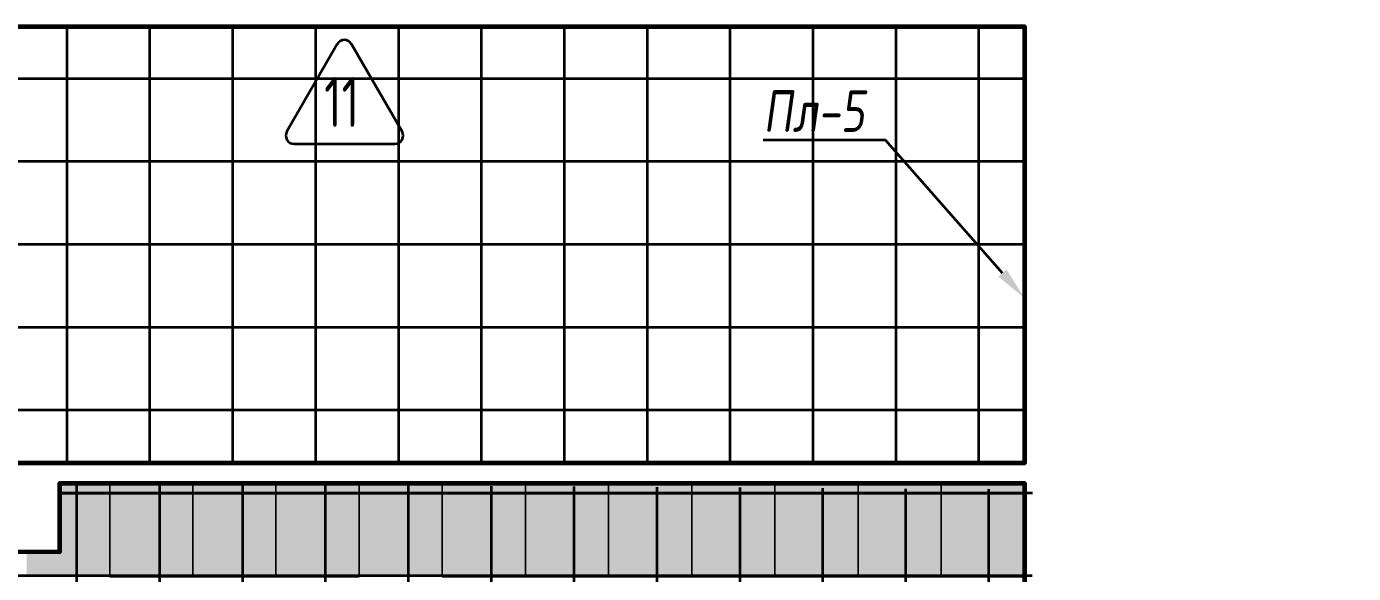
# Model space of a CAD drawing. Header units: millimetres. Extents: x -510890 to 418982, y -118257 to 141350.
# Drawn here: x 123387 to 131366, y -65166 to -61876 of the extents above; entities that cross this region are included whole.
import ezdxf
from ezdxf import colors
from ezdxf.entities.mleader import LeaderData, LeaderLine
from ezdxf.enums import TextEntityAlignment as Align
from ezdxf.math import Vec2, Vec3

# ---------------------------------------------------------------- set-up
doc = ezdxf.new("R2010")
doc.units = ezdxf.units.MM
doc.layers.add('АР_Площадь контур', color=220, linetype='Continuous', lineweight=35, plot=False)
doc.styles.add('ISOCPEUR', font='isocpeur.ttf', dxfattribs={"height": 800})
doc.styles.add('Архитект', font='isocpeur.ttf', dxfattribs={"width": 0.8, "oblique": 8})

msp = doc.modelspace()

# ---------------------------------------------------------------- hatches: boundary and pattern name
at = {"layer": 'АР_Площадь контур', "true_color": 0x000000, "transparency": 33554687}
h = msp.add_hatch(dxfattribs=at)
h.set_pattern_fill('ANSI37', color=18, scale=157, angle=45, style=0)
h.set_pattern_definition([(90, (2999.9, -126491.3), (-498.475, 0), []), (180, (2999.9, -126491.3), (-6e-14, -498.475), [])])
h.paths.add_polyline_path([(129387.4, -64502.7), (123237.7, -64502.7), (123237.7, -63913.9), (122937.4, -63913.9), (122937.7, -62783.9), (123237.4, -62783.9), (123237.4, -61875.6), (129387.4, -61875.6)])
h = msp.add_hatch(dxfattribs=at)
h.set_pattern_fill('ANSI37', color=18, scale=157, angle=45, style=0)
h.set_pattern_definition([(90, (6049.9, -126491.3), (-498.475, 0), []), (180, (6049.9, -126491.3), (-6e-14, -498.475), [])])
h.paths.add_polyline_path([(129387.4, -71135.7), (119737.4, -71185.6), (119737.4, -65435.6), (120087.4, -65435.6), (120087.4, -65037), (120661.7, -65036.3), (120661.7, -64735.6), (121791.7, -64735.6), (121791.7, -65035.6), (122667.4, -65035.6), (122667.6, -65034.9), (123562.6, -65034.9), (123587.4, -64622.7), (129437.4, -64660.7)])
at = {"layer": 'АР_Площадь контур', "lineweight": 5, "ltscale": 300, "true_color": 0x828487, "transparency": 33554687}
h = msp.add_hatch(color=252, dxfattribs=at)
h.dxf.hatch_style = 1
h.paths.add_polyline_path([(123587.4, -64622.7), (123587.4, -64685.6), (123887.4, -64685.6), (123887.4, -64622.7)])
h = msp.add_hatch(color=252, dxfattribs=at)
h.dxf.hatch_style = 1
h.paths.add_polyline_path([(124387.4, -64622.7), (123887.4, -64622.7), (123887.4, -64685.6), (124387.4, -64685.6)])
h = msp.add_hatch(color=252, dxfattribs=at)
h.dxf.hatch_style = 1
h.paths.add_polyline_path([(124887.4, -64622.7), (124387.4, -64622.7), (124387.4, -64685.6), (124887.4, -64685.6)])
at = {"layer": 'АР_Площадь контур', "lineweight": 5, "ltscale": 300, "true_color": 0xb8b9bc, "transparency": 33554687}
h = msp.add_hatch(color=9, dxfattribs=at)
h.dxf.hatch_style = 1
h.paths.add_polyline_path([(125387.4, -64622.7), (124887.4, -64622.7), (124887.4, -64685.6), (125387.4, -64685.6)])
at = {"layer": 'АР_Площадь контур', "lineweight": 5, "ltscale": 300, "transparency": 33554687}
h = msp.add_hatch(color=252, dxfattribs=at)
h.dxf.hatch_style = 1
h.paths.add_polyline_path([(125887.4, -64622.7), (125387.4, -64622.7), (125387.4, -64685.6), (125887.4, -64685.6)])
h = msp.add_hatch(color=252, dxfattribs=at)
h.dxf.hatch_style = 1
h.paths.add_polyline_path([(126387.4, -64622.7), (125887.4, -64622.7), (125887.4, -64685.6), (126387.4, -64685.6)])
h = msp.add_hatch(color=252, dxfattribs=at)
h.dxf.hatch_style = 1
h.paths.add_polyline_path([(126887.4, -64622.7), (126387.4, -64622.7), (126387.4, -65185.6), (126887.4, -65185.6)])
at = {"layer": 'АР_Площадь контур', "lineweight": 5, "ltscale": 300, "true_color": 0x828487, "transparency": 33554687}
h = msp.add_hatch(color=252, dxfattribs=at)
h.dxf.hatch_style = 1
h.paths.add_polyline_path([(127387.4, -64622.7), (126887.4, -64622.7), (126887.4, -64685.6), (127387.4, -64685.6)])
at = {"layer": 'АР_Площадь контур', "lineweight": 5, "ltscale": 300, "true_color": 0xb8b9bc, "transparency": 33554687}
h = msp.add_hatch(color=9, dxfattribs=at)
h.dxf.hatch_style = 1
h.paths.add_polyline_path([(127887.4, -64622.7), (127387.4, -64622.7), (127387.4, -64685.6), (127887.4, -64685.6)])
h = msp.add_hatch(color=9, dxfattribs=at)
h.dxf.hatch_style = 1
h.paths.add_polyline_path([(128387.4, -64622.7), (127887.4, -64622.7), (127887.4, -64685.6), (128387.4, -64685.6)])
h = msp.add_hatch(color=9, dxfattribs=at)
h.dxf.hatch_style = 1
h.paths.add_polyline_path([(128887.4, -64622.7), (128387.4, -64622.7), (128387.4, -64685.6), (128887.4, -64685.6)])
at = {"layer": 'АР_Площадь контур', "lineweight": 5, "ltscale": 300, "transparency": 33554687}
h = msp.add_hatch(color=252, dxfattribs=at)
h.dxf.hatch_style = 1
h.paths.add_polyline_path([(129387.4, -64622.7), (128887.4, -64622.7), (128887.4, -64685.6), (129387.4, -64685.6)])
h = msp.add_hatch(color=252, dxfattribs=at)
h.dxf.hatch_style = 1
h.paths.add_polyline_path([(123587.4, -64685.6), (123587.4, -65035.6), (123387.4, -65035.6), (123387.4, -65185.6), (124387.4, -65185.6), (124387.4, -64685.6)])
at = {"layer": 'АР_Площадь контур', "lineweight": 5, "ltscale": 300, "true_color": 0x828487, "transparency": 33554687}
h = msp.add_hatch(color=252, dxfattribs=at)
h.dxf.hatch_style = 1
h.paths.add_polyline_path([(124887.4, -64685.6), (124387.4, -64685.6), (124387.4, -65185.6), (124887.4, -65185.6)])
at = {"layer": 'АР_Площадь контур', "lineweight": 5, "ltscale": 300, "true_color": 0xb8b9bc, "transparency": 33554687}
h = msp.add_hatch(color=9, dxfattribs=at)
h.dxf.hatch_style = 1
h.paths.add_polyline_path([(125387.4, -64685.6), (124887.4, -64685.6), (124887.4, -65185.6), (125387.4, -65185.6)])
at = {"layer": 'АР_Площадь контур', "lineweight": 5, "ltscale": 300, "true_color": 0xc7c8ca, "transparency": 33554687}
h = msp.add_hatch(color=9, dxfattribs=at)
h.dxf.hatch_style = 1
h.paths.add_polyline_path([(125387.1, -65185.5), (125787, -65185.6), (126387.4, -65185.6), (126387.4, -64685.6), (125387.4, -64685.6), (125387.4, -64836.9)])
at = {"layer": 'АР_Площадь контур', "lineweight": 5, "ltscale": 300, "true_color": 0x828487, "transparency": 33554687}
h = msp.add_hatch(color=252, dxfattribs=at)
h.dxf.hatch_style = 1
h.paths.add_polyline_path([(127387.4, -64685.6), (126887.4, -64685.6), (126887.4, -65185.6), (127387.4, -65185.6)])
h = msp.add_hatch(color=252, dxfattribs=at)
h.dxf.hatch_style = 1
h.paths.add_polyline_path([(128387.4, -64685.6), (127387.4, -64685.6), (127387.4, -65185.6), (128387.4, -65185.6)])
at = {"layer": 'АР_Площадь контур', "lineweight": 5, "ltscale": 300, "true_color": 0xb8b9bc, "transparency": 33554687}
h = msp.add_hatch(color=9, dxfattribs=at)
h.dxf.hatch_style = 1
h.paths.add_polyline_path([(128887.4, -64685.6), (128387.4, -64685.6), (128387.4, -65185.6), (128887.4, -65185.6)])
at = {"layer": 'АР_Площадь контур', "lineweight": 5, "ltscale": 300, "transparency": 33554687}
h = msp.add_hatch(color=252, dxfattribs=at)
h.dxf.hatch_style = 1
h.paths.add_polyline_path([(129387.4, -64685.6), (128887.4, -64685.6), (128887.4, -65185.6), (129387.4, -65185.6)])

# ---------------------------------------------------------------- linework, layer by layer
at = {"layer": 'АР_Площадь контур', "lineweight": 60}
for points in [[(123237.7, -62783.9), (123237.4, -61875.6), (129387.4, -61875.6), (129387.4, -64502.7), (123237.4, -64502.7), (123237.4, -63913.9)], [(121933, -65033), (123587.4, -65035.6), (123587.4, -64622.7), (129387.4, -64622.7), (129387.4, -71185.6), (119737.4, -71185.7), (119737.4, -66285.4)]]:
    msp.add_lwpolyline(points, dxfattribs=at)
at = {"layer": 'АР_Площадь контур', "linetype": 'Continuous'}
msp.add_lwpolyline([(124996, -62581.3), (125602.2, -62581.3, 0.577349), (125645.5, -62506.3), (125342.4, -61981.3, 0.577354), (125255.8, -61981.3), (124952.7, -62506.3, 0.577349), (124996, -62581.3, 0.000002)], format="xyb", dxfattribs=at)
at = {"layer": 'АР_Площадь контур', "lineweight": 5, "ltscale": 300}
msp.add_lwpolyline([(129387.4, -71185.6), (119737.4, -71185.6), (119737.4, -65035.6), (120433, -65035.6), (120433, -64735.6), (121933, -64735.6), (121933, -65035.6), (121997.4, -65035.6), (121997.4, -65035.6), (123587.4, -65035.6), (123587.4, -64622.7), (129387.4, -64622.7)], close=True, dxfattribs=at)
for points in [[(123887.4, -64685.6), (123887.4, -64622.7)], [(123887.4, -64622.7), (123887.4, -64685.6), (124387.4, -64685.6)], [(124387.4, -64685.6), (124387.4, -64622.7)], [(124387.4, -64622.7), (124387.4, -64685.6), (124887.4, -64685.6)], [(124887.4, -64685.6), (124887.4, -64622.7)], [(124887.4, -64622.7), (124887.4, -64685.6), (125387.4, -64685.6)], [(125387.4, -64685.6), (125387.4, -64622.7)], [(125387.4, -64622.7), (125387.4, -64685.6), (125887.4, -64685.6)], [(125887.4, -64685.6), (125887.4, -64622.7)], [(125887.4, -64622.7), (125887.4, -64685.6), (126387.4, -64685.6)], [(126387.4, -64685.6), (126387.4, -64622.7)], [(126387.4, -64622.7), (126387.4, -64685.6), (126887.4, -64685.6)], [(126887.4, -64685.6), (126887.4, -64622.7)], [(126887.4, -64622.7), (126887.4, -64685.6), (127387.4, -64685.6)], [(127387.4, -64685.6), (127387.4, -64622.7)], [(127387.4, -64622.7), (127387.4, -64685.6), (127887.4, -64685.6)], [(127887.4, -64685.6), (127887.4, -64622.7)], [(127887.4, -64622.7), (127887.4, -64685.6), (128387.4, -64685.6)], [(128387.4, -64685.6), (128387.4, -64622.7)], [(128387.4, -64622.7), (128387.4, -64685.6), (128887.4, -64685.6)], [(128887.4, -64685.6), (128887.4, -64622.7)], [(128887.4, -64622.7), (128887.4, -64685.6), (129387.4, -64685.6)], [(129387.4, -64685.6), (129387.4, -64622.7)], [(129387.4, -64622.7), (129387.4, -64685.6)], [(123887.4, -65185.6), (123887.4, -64685.6), (123587.4, -64685.6)], [(123587.4, -64685.6), (123887.4, -64685.6)], [(124387.4, -65185.6), (124387.4, -64685.6), (123887.4, -64685.6), (123887.4, -65185.6), (124387.4, -65185.6)], [(124887.4, -65185.6), (124887.4, -64685.6), (124387.4, -64685.6), (124387.4, -65185.6), (124887.4, -65185.6)], [(125387.4, -65185.6), (125387.4, -64685.6), (124887.4, -64685.6), (124887.4, -65185.6), (125387.4, -65185.6)], [(125887.4, -65185.6), (125887.4, -64685.6), (125387.4, -64685.6), (125387.4, -65185.6)], [(126387.4, -65185.6), (126387.4, -64685.6), (125887.4, -64685.6), (125887.4, -65185.6), (126387.4, -65185.6)], [(126887.4, -65185.6), (126887.4, -64685.6), (126387.4, -64685.6), (126387.4, -65185.6), (126887.4, -65185.6)], [(127387.4, -65185.6), (127387.4, -64685.6), (126887.4, -64685.6), (126887.4, -65185.6), (127387.4, -65185.6)], [(127887.4, -65185.6), (127887.4, -64685.6), (127387.4, -64685.6), (127387.4, -65185.6), (127887.4, -65185.6)], [(128387.4, -65185.6), (128387.4, -64685.6), (127887.4, -64685.6), (127887.4, -65185.6), (128387.4, -65185.6)], [(128887.4, -65185.6), (128887.4, -64685.6), (128387.4, -64685.6), (128387.4, -65185.6), (128887.4, -65185.6)], [(129387.4, -65185.6), (129387.4, -64685.6), (128887.4, -64685.6), (128887.4, -65185.6), (129387.4, -65185.6)], [(129387.4, -64685.6), (129387.4, -65185.6)]]:
    msp.add_lwpolyline(points, dxfattribs=at)

# ---------------------------------------------------------------- texts
at = {"layer": 'АР_Площадь контур', "linetype": 'Continuous', "style": 'ISOCPEUR', "width": 0.7}
msp.add_text('11', height=300, dxfattribs=at).set_placement((125282.5, -62479.6), align=Align.CENTER)

# ---------------------------------------------------------------- leaders
at = {"layer": 'АР_Площадь контур'}
ml = msp.add_multileader_mtext('Standard', dxfattribs=at)
ml.set_content('Пл-5', color=256, style='Архитект')
ml.set_leader_properties(color=256, linetype='ByLayer', lineweight=-1)
ml.build(insert=Vec2(0, 0))
ml.multileader.update_dxf_attribs({"text_left_attachment_type": 6, "text_right_attachment_type": 6, "dogleg_length": 25, "arrow_head_size": 200})
ctx = ml.context
ctx.base_point, ctx.char_height, ctx.arrow_head_size, ctx.landing_gap_size, ctx.plane_origin = Vec3(127716.9, -62559.5), 250, 200, 100, Vec3(114216.3, -63298.9)
ctx.left_attachment, ctx.right_attachment = 6, 6
notes = []
notes.append((ctx, [(0, (1, 1, 0), (128552.2, -62559.5), (-1, 0), 25, [(1, [(129387.7, -63508.5)], 0, [])])]))
ctx.mtext.insert, ctx.mtext.width, ctx.mtext.defined_height, ctx.mtext.line_spacing_style, ctx.mtext.flow_direction = Vec3(127816.9, -62259.5), 3549.472, 1007.6, 2, 5
for ctx, leaders in notes:
    for number, flags, end, landing, length, lines in leaders:
        leader = LeaderData()
        leader.index, (leader.has_last_leader_line, leader.has_dogleg_vector, leader.attachment_direction) = number, flags
        leader.last_leader_point, leader.dogleg_vector, leader.dogleg_length = Vec3(end), Vec3(landing), length
        for number, points, colour, breaks in lines:
            line = LeaderLine()
            line.index, line.vertices, line.color, line.breaks = number, Vec3.list(points), colors.encode_raw_color(colour), breaks
            leader.lines.append(line)
        ctx.leaders.append(leader)

doc.saveas('drawing.dxf')
